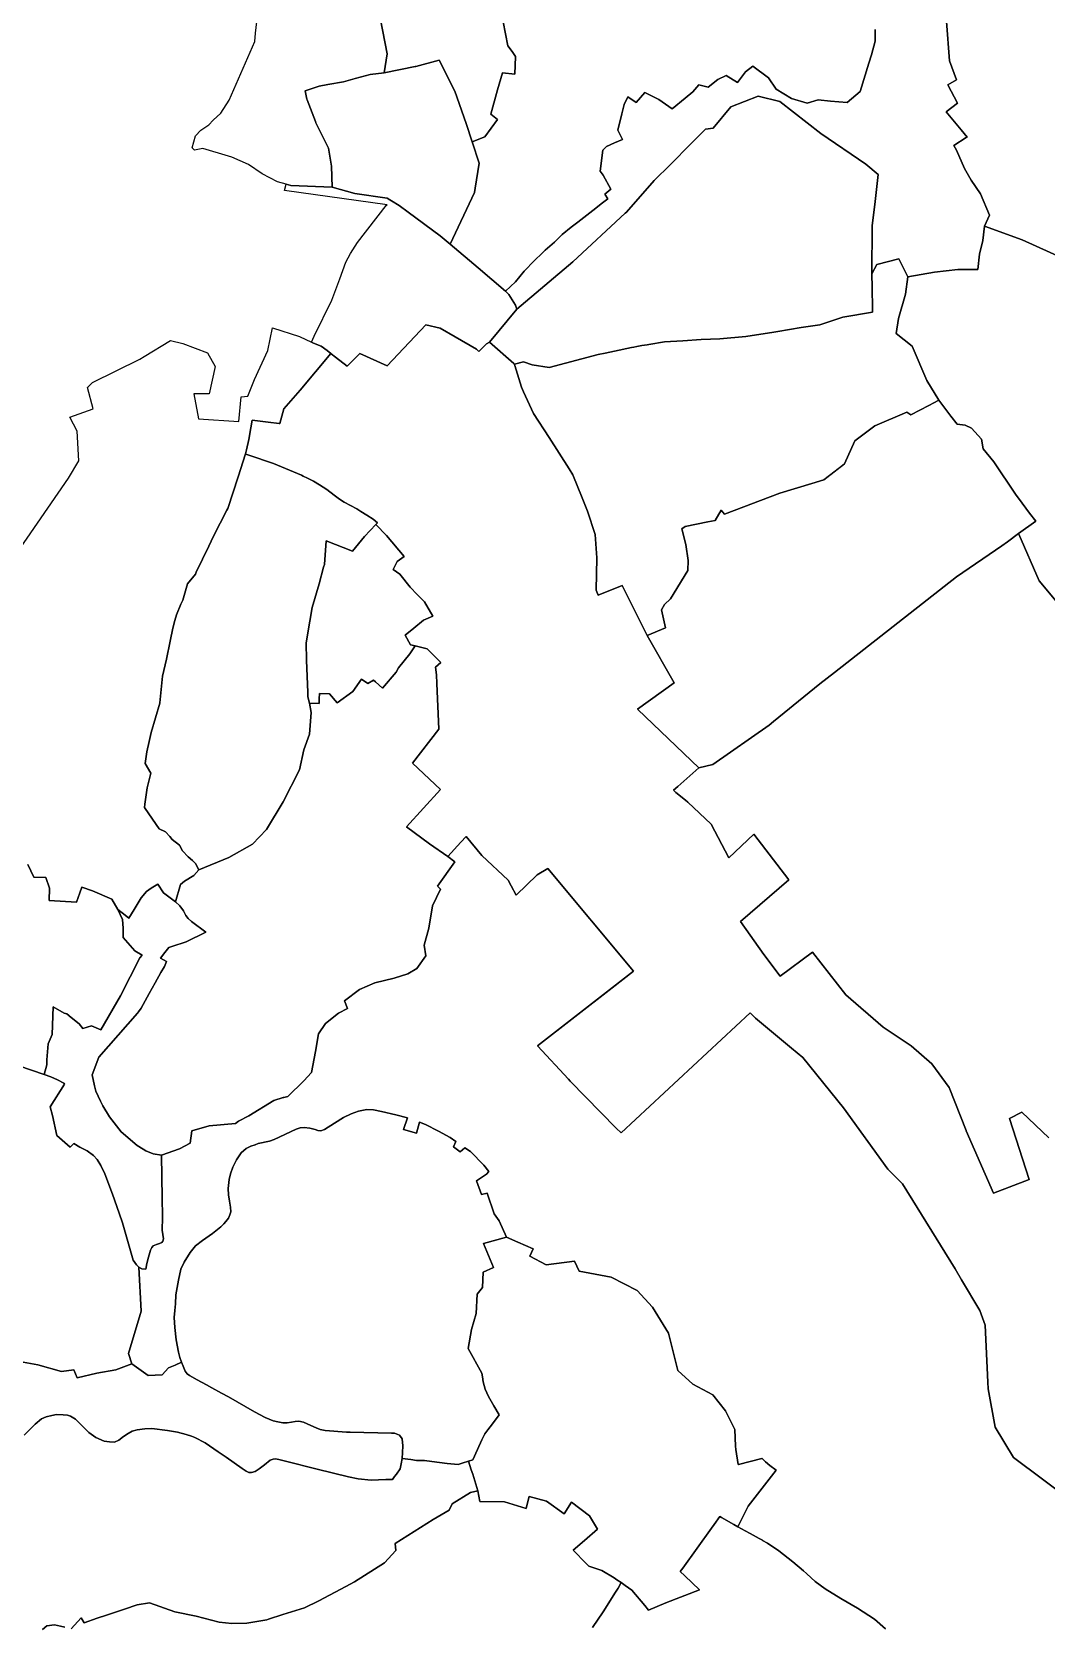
# Model space of a CAD drawing. Header units: inches. Extents: x 280195 to 293923, y 9098893 to 9120289.
# Drawn here: x 286871 to 287875, y 9115232 to 9116811 of the extents above; entities that cross this region are included whole.
import ezdxf

# ---------------------------------------------------------------- set-up
doc = ezdxf.new("R2010")
doc.units = ezdxf.units.IN
doc.header["$MEASUREMENT"] = 0
doc.layers.add('CIS', color=7, linetype='Continuous')

msp = doc.modelspace()

# ---------------------------------------------------------------- linework, layer by layer
at = {"layer": 'CIS'}
for points in [[(287197.4575, 9116918.1474), (287222.4871, 9116788.7394), (287219.7795, 9116770.1568), (287205.8095, 9116768.2518), (287191.0987, 9116764.5477), (287179.3511, 9116761.2668), (287163.7936, 9116758.621), (287155.2211, 9116756.8218), (287141.5686, 9116752.271), (287143.1407, 9116743.9191), (287143.2619, 9116743.2751), (287151.6228, 9116721.7909), (287152.1394, 9116720.7126), (287157.6553, 9116709.1967), (287164.4286, 9116695.4383), (287167.6036, 9116677.6583), (287168.0173, 9116656.8326), (287127.1753, 9116658.4165), (287122.5297, 9116659.7209), (287114.0385, 9116662.1052), (287098.9573, 9116670.175), (287085.199, 9116679.4354), (287068.6625, 9116686.7115), (287058.873, 9116689.6219), (287046.6328, 9116693.2169), (287039.9551, 9116695.1782), (287032.0109, 9116693.5428), (287029.4813, 9116695.8472), (287032.7843, 9116707.6541), (287038.2159, 9116713.1542), (287045.9036, 9116718.7175), (287050.4746, 9116723.0818), (287057.9195, 9116730.0916), (287066.0431, 9116742.8297), (287091.4432, 9116801.1705), (287092.3974, 9116809.4645), (287096.6025, 9116846.0174)], [(287335.3252, 9116832.495), (287342.204, 9116796.8326), (287346.4359, 9116791.156), (287349.6109, 9116786.076), (287348.9759, 9116768.7193), (287336.6992, 9116770.2009), (287331.9896, 9116753.3734), (287325.375, 9116729.0318), (287331.7249, 9116724.0046), (287319.2896, 9116706.8066), (287306.8876, 9116701.7049), (287301.0068, 9116719.8991), (287289.4974, 9116752.0461), (287274.0193, 9116782.6055), (287250.903, 9116776.4661), (287250.2596, 9116776.2952), (287219.7795, 9116770.1568), (287222.4871, 9116788.7394), (287197.4575, 9116918.1474)], [(287705.9376, 9116813.0344), (287705.9376, 9116801.525), (287702.1012, 9116787.7667), (287699.7199, 9116779.5646), (287690.8564, 9116751.651), (287678.1563, 9116740.803), (287661.4875, 9116741.8614), (287649.3167, 9116743.4489), (287638.601, 9116740.1416), (287622.9906, 9116744.7718), (287607.777, 9116753.8999), (287600.3687, 9116765.0124), (287584.7582, 9116776.6541), (287577.5644, 9116770.9702), (287569.6769, 9116760.5145), (287558.2998, 9116767.526), (287550.0977, 9116763.5571), (287540.3148, 9116755.8122), (287531.18, 9116758.2654), (287525.1417, 9116751.2366), (287517.8185, 9116745.0363), (287504.7216, 9116734.453), (287491.757, 9116743.5809), (287477.7341, 9116750.5925), (287469.2593, 9116740.7522), (287460.8008, 9116746.2268), (287457.3611, 9116738.5541), (287454.8514, 9116729.5144), (287451.1433, 9116713.1539), (287455.7736, 9116704.1581), (287447.7038, 9116700.8509), (287439.7663, 9116697.0144), (287436.1944, 9116693.5748), (287433.4163, 9116672.805), (287436.5913, 9116668.8363), (287443.9996, 9116654.9457), (287438.3111, 9116649.7863), (287441.2215, 9116645.2883), (287435.9298, 9116641.3196), (287426.4048, 9116633.9112), (287411.4558, 9116622.2695), (287404.8783, 9116617.2444), (287395.9776, 9116609.9665), (287388.3047, 9116602.4258), (287379.0443, 9116594.6206), (287376.1339, 9116591.4457), (287368.5932, 9116584.1696), (287358.4067, 9116573.7185), (287349.6755, 9116563.0029), (287339.9036, 9116554.024), (287312.8337, 9116576.9645), (287285.0116, 9116600.476), (287308.9443, 9116651.6366), (287309.6391, 9116655.8636), (287313.7068, 9116680.6084), (287306.8876, 9116701.7049), (287319.2896, 9116706.8066), (287331.7249, 9116724.0046), (287325.375, 9116729.0318), (287331.9896, 9116753.3733), (287336.6992, 9116770.2008), (287348.9759, 9116768.7192), (287349.6109, 9116786.0759), (287346.4359, 9116791.1559), (287342.204, 9116796.8325), (287335.3252, 9116832.4948)], [(287776.5638, 9116820.8007), (287779.5713, 9116781.873), (287786.3976, 9116763.1405), (287777.6663, 9116758.2192), (287787.4518, 9116740.1414), (287776.2069, 9116731.344), (287777.8628, 9116729.3462), (287791.0236, 9116713.5507), (287796.7769, 9116706.4467), (287795.9575, 9116705.9268), (287783.602, 9116698.0858), (287786.4027, 9116693.4879), (287794.2383, 9116675.2258), (287800.7471, 9116663.9545), (287810.1133, 9116650.1432), (287819.0034, 9116629.0294), (287814.2054, 9116618.0956), (287812.4062, 9116604.2182), (287809.2312, 9116590.4069), (287807.6437, 9116575.3257), (287787.7225, 9116575.3892), (287764.4636, 9116572.7856), (287738.1068, 9116568.1658), (287735.9629, 9116572.5584), (287729.4285, 9116585.9458), (287707.4151, 9116580.4425), (287702.5556, 9116571.184), (287703.0217, 9116618.5664), (287705.842, 9116642.6961), (287708.9748, 9116669.4988), (287696.7378, 9116679.7514), (287652.0893, 9116709.8478), (287611.4095, 9116741.5979), (287589.9121, 9116746.8895), (287562.7923, 9116736.3062), (287545.2856, 9116715.3119), (287537.6788, 9116714.3197), (287523.2869, 9116699.651), (287503.2829, 9116679.2624), (287487.0772, 9116663.3873), (287459.5013, 9116632.0696), (287458.4141, 9116631.0669), (287406.3609, 9116583.0589), (287350.983, 9116536.2095), (287349.5861, 9116540.0009), (287343.2005, 9116550.5771), (287339.9036, 9116554.0238), (287349.6755, 9116563.0027), (287358.4067, 9116573.7183), (287368.5932, 9116584.1694), (287376.1339, 9116591.4454), (287379.0443, 9116594.6204), (287388.3047, 9116602.4257), (287395.9776, 9116609.9664), (287404.8783, 9116617.2443), (287411.4558, 9116622.2694), (287426.4048, 9116633.9111), (287435.9298, 9116641.3195), (287441.2215, 9116645.2882), (287438.3111, 9116649.7862), (287443.9996, 9116654.9456), (287436.5913, 9116668.8362), (287433.4163, 9116672.805), (287436.1944, 9116693.5748), (287439.7663, 9116697.0144), (287447.7038, 9116700.8509), (287455.7736, 9116704.1581), (287451.1433, 9116713.1539), (287454.8514, 9116729.5144), (287457.3611, 9116738.5541), (287460.8008, 9116746.227), (287469.2593, 9116740.7522), (287477.7341, 9116750.5926), (287491.757, 9116743.5811), (287504.7216, 9116734.453), (287517.8185, 9116745.0364), (287525.1416, 9116751.2367), (287531.18, 9116758.2655), (287540.3148, 9116755.8123), (287550.0977, 9116763.5572), (287558.2998, 9116767.526), (287569.6769, 9116760.5145), (287577.5644, 9116770.9702), (287584.7582, 9116776.6541), (287600.3687, 9116765.0124), (287607.777, 9116753.8999), (287622.9906, 9116744.7718), (287638.601, 9116740.1416), (287649.3167, 9116743.4489), (287661.4875, 9116741.8614), (287678.1563, 9116740.803), (287690.8564, 9116751.651), (287699.7199, 9116779.5646), (287702.1012, 9116787.7667), (287705.9376, 9116801.525), (287705.9376, 9116813.0344)], [(287903.2473, 9116581.2758), (287851.2533, 9116604.8732), (287814.2054, 9116618.0956), (287819.0034, 9116629.0294), (287810.1133, 9116650.1432), (287800.7471, 9116663.9545), (287794.2383, 9116675.2258), (287786.4027, 9116693.4879), (287783.602, 9116698.0858), (287795.9575, 9116705.9268), (287796.7769, 9116706.4467), (287791.0236, 9116713.5507), (287777.8628, 9116729.3462), (287776.2069, 9116731.344), (287787.4518, 9116740.1414), (287777.6663, 9116758.2192), (287786.3976, 9116763.1405), (287779.5713, 9116781.873), (287776.5638, 9116820.8007)], [(287893.2163, 9116237.1015), (287868.0808, 9116266.9995), (287848.1165, 9116313.4772), (287847.9236, 9116313.9263), (287864.843, 9116326.1221), (287858.7835, 9116334.0576), (287851.427, 9116343.9778), (287844.8135, 9116352.896), (287823.2235, 9116384.8577), (287812.8518, 9116397.7694), (287811.0128, 9116407.3346), (287801.0909, 9116418.2487), (287794.807, 9116421.2254), (287787.0692, 9116422.1907), (287780.8421, 9116430.2742), (287768.9073, 9116445.8501), (287757.0775, 9116465.322), (287742.3931, 9116499.4534), (287726.5181, 9116512.1534), (287728.7935, 9116526.8907), (287735.7785, 9116551.0208), (287738.1068, 9116568.1658), (287764.4636, 9116572.7856), (287787.7225, 9116575.3892), (287807.6437, 9116575.3257), (287809.2312, 9116590.4069), (287812.4062, 9116604.2182), (287814.2054, 9116618.0956), (287851.2533, 9116604.8732), (287903.2473, 9116581.2758)], [(286818.2683, 9116240.5977), (286907.1685, 9116368.6562), (286917.2227, 9116386.1188), (286915.6352, 9116415.223), (286908.2798, 9116429.1931), (286931.616, 9116437.2893), (286926.0599, 9116458.4031), (286930.8223, 9116463.6419), (286977.6536, 9116486.6607), (286982.0013, 9116489.299), (287008.2395, 9116505.2212), (287020.1459, 9116502.2447), (287044.6198, 9116492.9842), (287052.2266, 9116479.4243), (287046.2735, 9116452.3045), (287031.0599, 9116452.3045), (287035.6901, 9116427.4997), (287075.7084, 9116424.8539), (287078.0235, 9116449.3279), (287084.6382, 9116449.9894), (287091.2528, 9116466.5259), (287104.4819, 9116495.2994), (287109.1121, 9116517.4582), (287135.8375, 9116508.9103), (287147.6222, 9116503.5563), (287149.7178, 9116502.484), (287157.1262, 9116499.4412), (287163.2115, 9116495.0756), (287166.9407, 9116492.1283), (287136.5627, 9116455.9425), (287120.1585, 9116437.4216), (287120.1585, 9116437.4216), (287116.4622, 9116422.9004), (287116.4543, 9116422.8695), (287115.83, 9116422.9446), (287115.8063, 9116422.9793), (287104.9295, 9116424.2883), (287089.0575, 9116426.1984), (287089.0524, 9116426.1672), (287088.7929, 9116426.1984), (287087.559, 9116418.6714), (287085.5159, 9116407.0936), (287083.304, 9116396.7719), (287082.4511, 9116392.7916), (287074.9852, 9116370.1302), (287064.8649, 9116338.8411), (287063.9714, 9116337.1102), (287050.6964, 9116311.3926), (287045.9711, 9116301.4821), (287033.6382, 9116275.6157), (287032.7576, 9116273.7688), (287024.8757, 9116264.1529), (287024.8104, 9116264.1096), (287024.7887, 9116264.0952), (287024.8201, 9116264.085), (287020.2163, 9116248.0512), (287018.4845, 9116244.0103), (287014.0251, 9116233.605), (287012.4548, 9116227.8701), (287010.3738, 9116220.2698), (287007.8819, 9116207.5087), (287004.1826, 9116189.6311), (287000.2138, 9116172.6448), (286997.6739, 9116146.2923), (286997.6468, 9116146.2021), (286988.9425, 9116117.0822), (286986.8269, 9116108.0148), (286984.4975, 9116098.0322), (286982.91, 9116086.2847), (286988.4664, 9116076.7597), (286984.9738, 9116062.3134), (286982.7267, 9116045.9227), (286982.275, 9116042.6283), (286986.72, 9116036.4371), (286996.8799, 9116021.6733), (287003.1502, 9116018.7014), (287007.3211, 9116014.0092), (287009.8145, 9116011.2042), (287016.8952, 9116005.5812), (287020.0191, 9115999.9583), (287025.642, 9115993.9188), (287029.8071, 9115990.3785), (287032.7227, 9115987.2546), (287036.0548, 9115981.0069), (287031.2649, 9115975.384), (287021.8934, 9115969.761), (287018.1087, 9115966.4907), (287012.9175, 9115949.4636), (287001.2891, 9115958.3924), (286995.6827, 9115966.906), (286989.0379, 9115962.9606), (286984.262, 9115959.6383), (286979.0708, 9115953.4089), (286974.044, 9115945.1295), (286972.0108, 9115941.7806), (286966.7757, 9115933.3727), (286963.2294, 9115936.2022), (286956.0524, 9115941.9285), (286949.8826, 9115951.8898), (286930.8326, 9115960.3564), (286920.2493, 9115963.796), (286918.3451, 9115958.4642), (286914.9576, 9115948.9793), (286887.9701, 9115950.8314), (286888.337, 9115962.812), (286884.5305, 9115973.321), (286872.8888, 9115973.8502), (286866.6977, 9115986.37)], [(287928.8565, 9115334.9131), (287842.8335, 9115399.4304), (287824.8224, 9115429.2696), (287817.833, 9115467.4424), (287817.5338, 9115473.8066), (287814.876, 9115530.3467), (287809.4995, 9115544.8631), (287791.4901, 9115575.1428), (287785.0367, 9115585.9929), (287732.8853, 9115670.1342), (287722.6589, 9115680.3605), (287718.3688, 9115684.6506), (287674.5509, 9115745.4044), (287634.2275, 9115795.1366), (287623.0305, 9115804.478), (287587.1837, 9115834.3844), (287582.1808, 9115839.4442), (287454.1987, 9115720.8607), (287449.2748, 9115725.341), (287403.9098, 9115771.8497), (287402.0466, 9115773.7599), (287371.4872, 9115806.7006), (287445.3457, 9115864.2837), (287466.4223, 9115880.7158), (287381.6959, 9115982.3647), (287371.0508, 9115976.0537), (287350.3426, 9115956.0651), (287345.5076, 9115965.1456), (287342.5348, 9115970.7288), (287316.4361, 9115995.1967), (287300.8918, 9116014.0483), (287295.7031, 9116008.3877), (287282.7016, 9115994.2045), (287264.6835, 9116006.8912), (287241.6647, 9116023.5601), (287275.3991, 9116060.4696), (287247.6178, 9116086.6634), (287273.8116, 9116120.3978), (287271.7986, 9116165.6904), (287271.4304, 9116173.976), (287270.4403, 9116181.7936), (287275.638, 9116186.3495), (287266.5356, 9116195.4475), (287262.1338, 9116199.8473), (287250.2797, 9116202.6835), (287245.8358, 9116203.7467), (287240.5441, 9116213.2717), (287249.0091, 9116220.3054), (287258.5115, 9116228.2012), (287267.8493, 9116232.3217), (287259.5942, 9116246.5033), (287256.8561, 9116249.085), (287252.1858, 9116253.4884), (287245.4125, 9116260.8968), (287235.2525, 9116273.5968), (287228.6908, 9116278.2535), (287232.5008, 9116286.2968), (287239.4858, 9116291.3769), (287221.9174, 9116311.9086), (287211.5157, 9116322.9084), (287213.1057, 9116324.5919), (287208.7228, 9116328.1358), (287202.6561, 9116332.1783), (287196.5959, 9116335.8788), (287192.6328, 9116338.2987), (287180.062, 9116345.0555), (287175.348, 9116348.0411), (287170.0054, 9116351.9695), (287162.8148, 9116357.7176), (287155.7061, 9116362.3404), (287149.5779, 9116365.9545), (287143.6066, 9116368.94), (287139.4223, 9116370.9036), (287137.8149, 9116371.658), (287109.9881, 9116383.3245), (287085.7666, 9116391.6518), (287082.6888, 9116392.7099), (287082.4511, 9116392.7916), (287083.304, 9116396.7719), (287085.5159, 9116407.0936), (287087.559, 9116418.6714), (287088.7929, 9116426.1984), (287089.0524, 9116426.1672), (287089.0575, 9116426.1984), (287104.9295, 9116424.2883), (287115.8063, 9116422.9793), (287115.83, 9116422.9446), (287116.4543, 9116422.8695), (287116.4622, 9116422.9004), (287120.1585, 9116437.4216), (287136.5627, 9116455.9425), (287166.9407, 9116492.1283), (287167.0998, 9116492.0026), (287171.4136, 9116488.5933), (287183.0553, 9116479.5974), (287195.4908, 9116492.2975), (287222.7429, 9116479.862), (287260.9753, 9116520.6079), (287274.9981, 9116517.1683), (287290.0566, 9116508.595), (287311.2462, 9116496.5308), (287311.2462, 9116496.5308), (287313.3004, 9116494.0677), (287316.9731, 9116497.6943), (287321.0142, 9116501.6851), (287324.0436, 9116503.2835), (287348.1605, 9116482.1979), (287349.1952, 9116480.4328), (287355.6244, 9116458.7339), (287357.6228, 9116454.4215), (287359.6833, 9116449.9751), (287367.6894, 9116432.6989), (287383.1411, 9116408.9921), (287402.8632, 9116377.8987), (287406.6361, 9116371.9504), (287415.6782, 9116349.4782), (287421.0295, 9116336.1787), (287428.4379, 9116313.1069), (287430.1312, 9116290.0352), (287429.708, 9116257.8618), (287431.595, 9116253.0373), (287455.1914, 9116262.6903), (287479.9592, 9116213.1534), (287506.6677, 9116166.3021), (287470.5949, 9116140.0394), (287524.018, 9116088.88), (287531.2695, 9116081.9355), (287510.3479, 9116063.473), (287506.1518, 9116059.77), (287508.6231, 9116057.7298), (287518.1245, 9116049.8856), (287520.2175, 9116048.1576), (287543.5008, 9116026.1971), (287560.9634, 9115992.8596), (287585.5696, 9116016.4075), (287620.4948, 9115971.1637), (287572.5168, 9115929.7819), (287595.6219, 9115897.1561), (287611.8446, 9115875.7031), (287643.8046, 9115899.6731), (287676.7453, 9115857.2074), (287713.6548, 9115825.4574), (287741.436, 9115806.8042), (287762.0736, 9115788.9448), (287779.1392, 9115765.5291), (287795.9403, 9115722.9311), (287796.0818, 9115722.606), (287822.9162, 9115660.9586), (287858.3821, 9115674.5123), (287838.803, 9115734.8374), (287850.9738, 9115741.1874), (287877.8721, 9115715.7001)], [(287877.8721, 9115715.7001), (287850.9738, 9115741.1874), (287838.803, 9115734.8374), (287858.3821, 9115674.5123), (287822.9162, 9115660.9586), (287796.0818, 9115722.606), (287795.9403, 9115722.9311), (287779.1392, 9115765.5291), (287762.0736, 9115788.9448), (287741.436, 9115806.8042), (287713.6548, 9115825.4574), (287676.7453, 9115857.2074), (287643.8046, 9115899.6731), (287611.8446, 9115875.7031), (287595.6219, 9115897.1561), (287572.5168, 9115929.7819), (287620.4948, 9115971.1637), (287585.5696, 9116016.4075), (287560.9634, 9115992.8596), (287543.5008, 9116026.1971), (287520.2175, 9116048.1576), (287518.1245, 9116049.8856), (287508.6231, 9116057.7298), (287506.1518, 9116059.77), (287510.3479, 9116063.473), (287531.2695, 9116081.9355), (287545.1602, 9116085.2429), (287600.7228, 9116124.269), (287605.0563, 9116127.8042), (287640.55, 9116156.7596), (287650.9937, 9116165.2795), (287665.4992, 9116176.34), (287786.2616, 9116271.0013), (287831.3399, 9116301.9567), (287836.9536, 9116305.8116), (287847.9236, 9116313.9263), (287848.1165, 9116313.4772), (287868.0808, 9116266.9995), (287893.2163, 9116237.1015)], [(287716.1724, 9115229.8046), (287705.3218, 9115239.3678), (287688.4024, 9115250.2183), (287671.8507, 9115259.5976), (287656.4024, 9115269.3447), (287646.2875, 9115276.701), (287638.0265, 9115284.1626), (287637.8148, 9115284.3538), (287634.8853, 9115286.9997), (287624.4025, 9115296.0113), (287610.4256, 9115306.8618), (287599.2073, 9115314.402), (287594.184, 9115317.2044), (287594.2958, 9115317.3265), (287591.0518, 9115319.1364), (287582.0667, 9115324.1491), (287577.2737, 9115326.7361), (287569.9779, 9115330.674), (287579.9516, 9115351.2695), (287607.8134, 9115386.7657), (287601.4634, 9115391.396), (287597.3225, 9115395.1086), (287593.8622, 9115398.2109), (287593.7905, 9115398.2752), (287593.5315, 9115398.2109), (287570.4799, 9115392.4912), (287570.162, 9115392.4123), (287570.1493, 9115392.4912), (287567.7807, 9115407.2291), (287567.6449, 9115410.6246), (287566.987, 9115427.0728), (287557.7265, 9115445.5938), (287545.0265, 9115461.204), (287525.1827, 9115472.0521), (287510.366, 9115485.2813), (287501.1056, 9115522.323), (287485.4951, 9115548.2522), (287470.1493, 9115564.6564), (287444.4846, 9115577.8856), (287412.7346, 9115583.7065), (287407.9648, 9115593.535), (287380.1908, 9115590.0565), (287363.7866, 9115598.7877), (287367.149, 9115605.951), (287351.9941, 9115612.3738), (287340.7868, 9115617.4392), (287333.4976, 9115633.4429), (287331.7518, 9115635.8871), (287328.5366, 9115640.3883), (287321.5913, 9115660.8935), (287315.9689, 9115659.5706), (287311.0079, 9115673.1305), (287320.9298, 9115679.745), (287323.2632, 9115682.3387), (287318.4819, 9115688.6299), (287305.302, 9115702.1237), (287299.6828, 9115706.0139), (287294.8022, 9115701.904), (287288.1876, 9115706.865), (287290.7398, 9115712.2052), (287284.9044, 9115716.2451), (287273.5144, 9115722.2321), (287260.4273, 9115729.1112), (287254.7609, 9115731.3956), (287251.8073, 9115720.4249), (287238.9088, 9115724.0629), (287242.6095, 9115735.5469), (287231.2431, 9115738.5255), (287217.1216, 9115741.9774), (287209.1661, 9115743.4844), (287202.3727, 9115743.8602), (287194.3323, 9115742.2129), (287186.9154, 9115739.67), (287179.3943, 9115735.9155), (287164.3446, 9115726.4523), (287160.4266, 9115723.9886), (287156.8241, 9115722.7172), (287154.0694, 9115722.929), (287151.3145, 9115723.9886), (287145.9966, 9115725.4968), (287140.2951, 9115726.1077), (287136.4807, 9115725.6839), (287132.6663, 9115724.4125), (287110.6276, 9115714.2407), (287106.1775, 9115712.5455), (287094.9462, 9115710.0025), (287091.7975, 9115708.9838), (287087.7414, 9115707.6714), (287082.8673, 9115705.1286), (287077.9933, 9115700.8904), (287073.3312, 9115693.8973), (287069.9408, 9115686.6922), (287067.3978, 9115680.1231), (287066.1264, 9115674.4015), (287065.2787, 9115665.5014), (287065.6276, 9115659.3782), (287066.6411, 9115653.1906), (287067.6097, 9115647.277), (287067.8216, 9115642.6149), (287066.9739, 9115639.4363), (287065.4906, 9115636.2576), (287062.9477, 9115633.079), (287061.0405, 9115630.536), (287058.0738, 9115627.5693), (287049.8092, 9115621.2119), (287039.8494, 9115614.007), (287032.8564, 9115608.7092), (287030.1641, 9115605.4784), (287027.5586, 9115602.3519), (287021.6251, 9115592.8159), (287018.4465, 9115585.611), (287015.9035, 9115574.8035), (287013.3606, 9115560.1817), (287012.9368, 9115551.4933), (287012.2205, 9115544.9827), (287011.7102, 9115538.009), (287012.2205, 9115528.1438), (287013.5812, 9115515.7273), (287016.1326, 9115503.6509), (287017.3232, 9115498.208), (287019.0241, 9115493.6156), (287012.7249, 9115490.675), (287006.1555, 9115488.132), (286999.8264, 9115481.0012), (286986.0681, 9115480.3662), (286969.9194, 9115492.1573), (286966.5947, 9115502.3796), (286979.0186, 9115544.0267), (286976.8238, 9115587.6217), (286979.5581, 9115586.0836), (286983.6081, 9115585.8893), (286984.685, 9115591.3814), (286986.3939, 9115597.7045), (286988.4447, 9115604.7112), (286989.47, 9115607.2746), (286991.0081, 9115608.8127), (286994.0842, 9115610.1798), (286997.2808, 9115611.1934), (286999.382, 9115612.0597), (287000.4073, 9115613.4269), (287001.2618, 9115615.8194), (287000.5666, 9115620.1642), (286999.8946, 9115624.3642), (286999.967, 9115627.239), (287000.1069, 9115633.8327), (287000.1941, 9115637.9455), (286999.8484, 9115656.2686), (286999.4533, 9115677.2098), (286999.0829, 9115698.5088), (287017.1256, 9115704.8159), (287027.7089, 9115710.4383), (287029.3626, 9115722.6753), (287046.2298, 9115727.6363), (287072.4899, 9115730.0893), (287075.5322, 9115732.1808), (287085.6194, 9115737.6667), (287110.5717, 9115752.709), (287119.7741, 9115755.7175), (287120.424, 9115755.8393), (287124.2543, 9115756.5575), (287140.157, 9115772.2848), (287147.764, 9115780.5531), (287151.7327, 9115801.389), (287154.7092, 9115818.587), (287161.6545, 9115828.8396), (287174.553, 9115839.0922), (287183.4827, 9115843.7225), (287180.5061, 9115851.3292), (287195.389, 9115862.5741), (287210.2718, 9115869.1887), (287229.4541, 9115873.819), (287243.0141, 9115878.1184), (287251.9438, 9115883.41), (287260.8735, 9115895.9778), (287259.2198, 9115906.5611), (287263.85, 9115923.4284), (287267.4881, 9115945.5872), (287275.4256, 9115961.793), (287272.449, 9115964.7696), (287289.647, 9115988.9129), (287282.7016, 9115994.2045), (287295.7031, 9116008.3877), (287300.8918, 9116014.0483), (287316.4361, 9115995.1967), (287342.5348, 9115970.7288), (287345.5076, 9115965.1456), (287345.5076, 9115965.1456), (287350.3426, 9115956.0651), (287371.0508, 9115976.0537), (287381.6959, 9115982.3647), (287466.4223, 9115880.7158), (287371.4872, 9115806.7006), (287402.0466, 9115773.7599), (287403.9098, 9115771.8497), (287449.2748, 9115725.341), (287454.1987, 9115720.8607), (287582.1808, 9115839.4442), (287587.1837, 9115834.3844), (287623.0305, 9115804.478), (287634.2275, 9115795.1366), (287674.5509, 9115745.4044), (287718.3688, 9115684.6506), (287722.6589, 9115680.3605), (287732.8853, 9115670.1342), (287785.0367, 9115585.9929), (287791.4901, 9115575.1428), (287809.4995, 9115544.8631), (287814.876, 9115530.3467), (287817.5338, 9115473.8066), (287817.833, 9115467.4424), (287824.8224, 9115429.2696), (287842.8335, 9115399.4304), (287928.8565, 9115334.9131)], [(286866.6977, 9115986.37), (286872.8888, 9115973.8502), (286884.5305, 9115973.321), (286884.5305, 9115973.321), (286888.337, 9115962.812), (286887.9701, 9115950.8314), (286914.9576, 9115948.9793), (286918.3451, 9115958.4642), (286920.2493, 9115963.796), (286930.8326, 9115960.3564), (286949.8826, 9115951.8898), (286956.0524, 9115941.9285), (286960.4131, 9115931.7814), (286961.0965, 9115923.2317), (286961.3656, 9115914.0013), (286972.7956, 9115900.9838), (286980.0982, 9115896.6975), (286977.5581, 9115893.84), (286958.5081, 9115856.375), (286938.9818, 9115822.7198), (286929.7743, 9115826.5299), (286921.2018, 9115824.1486), (286917.5505, 9115828.5937), (286909.8299, 9115834.8215), (286905.2787, 9115838.4929), (286902.7868, 9115839.2299), (286891.9917, 9115845.4212), (286890.8806, 9115817.9574), (286886.9117, 9115808.7499), (286885.4829, 9115793.0336), (286885.483, 9115788.1123), (286883.0875, 9115778.3119), (286857.8786, 9115787.0953)], [(286857.8786, 9115787.0953), (286883.0875, 9115778.3119), (286889.6364, 9115776.163), (286896.2314, 9115773.2477), (286902.4808, 9115769.9493), (286903.2205, 9115768.912), (286889.0284, 9115746.5727), (286891.0921, 9115737.8414), (286895.6958, 9115718.1564), (286908.8722, 9115706.5676), (286912.4105, 9115710.1918), (286918.3777, 9115706.5647), (286925.5553, 9115702.805), (286931.7075, 9115698.1909), (286935.4672, 9115694.4312), (286939.2269, 9115688.4498), (286942.9866, 9115680.076), (286950.6768, 9115660.0812), (286957.3864, 9115641.2743), (286960.4179, 9115631.5417), (286970.9761, 9115594.6901), (286974.4312, 9115590.0142), (286976.8238, 9115587.6217), (286979.0186, 9115544.0267), (286966.5947, 9115502.3796), (286969.9194, 9115492.1573), (286953.9749, 9115485.9986), (286935.1357, 9115482.8427), (286915.6888, 9115478.0802), (286912.5138, 9115486.0177), (286900.2106, 9115484.4302), (286876.7949, 9115491.1772), (286858.5334, 9115494.4892)], [(286858.5334, 9115494.4892), (286876.7949, 9115491.1772), (286900.2106, 9115484.4302), (286912.5138, 9115486.0177), (286915.6888, 9115478.0802), (286935.1357, 9115482.8427), (286953.9749, 9115485.9986), (286969.9194, 9115492.1573), (286986.0681, 9115480.3662), (286999.8264, 9115481.0012), (287006.1555, 9115488.132), (287012.7249, 9115490.675), (287019.0241, 9115493.6156), (287020.5549, 9115489.8737), (287022.596, 9115484.771), (287024.467, 9115482.2196), (287026.8482, 9115480.3486), (287034.3322, 9115476.2665), (287043.6871, 9115471.3339), (287048.9984, 9115468.4054), (287058.5591, 9115463.134), (287065.4906, 9115459.3122), (287091.1567, 9115444.4213), (287101.7425, 9115439.0286), (287109.7317, 9115435.6331), (287114.3256, 9115434.6345), (287119.3189, 9115433.6358), (287123.5133, 9115433.6358), (287127.9074, 9115434.235), (287131.5025, 9115435.0339), (287135.0977, 9115435.2337), (287139.8913, 9115434.4348), (287147.0817, 9115431.0393), (287152.4744, 9115428.6425), (287156.2693, 9115427.0447), (287161.2626, 9115426.046), (287182.2636, 9115424.5093), (287185.8296, 9115424.2484), (287226.7856, 9115423.4989), (287229.9953, 9115423.3816), (287234.8163, 9115421.545), (287237.3416, 9115417.6424), (287238.0303, 9115410.7553), (287237.8007, 9115404.3273), (287237.5711, 9115398.3585), (287236.6528, 9115393.0784), (287235.505, 9115388.2574), (287231.8319, 9115382.7477), (287229.9414, 9115380.3484), (287227.7513, 9115377.5689), (287221.2392, 9115377.3975), (287206.8891, 9115377.0199), (287193.8428, 9115378.0957), (287184.4944, 9115380.0638), (287153.251, 9115387.6901), (287121.9488, 9115395.6404), (287116.7101, 9115397.0691), (287112.4238, 9115397.8629), (287109.725, 9115397.7041), (287106.8675, 9115396.5929), (287101.1525, 9115392.1479), (287095.8905, 9115388.0574), (287091.7862, 9115385.4803), (287088.2936, 9115384.3691), (287085.595, 9115384.3691), (287082.8962, 9115385.7978), (287079.0862, 9115388.3379), (287063.1583, 9115399.662), (287055.1797, 9115405.0148), (287042.2561, 9115413.685), (287032.2019, 9115419.2412), (287028.9129, 9115420.3719), (287023.7353, 9115422.1517), (287015.004, 9115424.2683), (287005.2144, 9115426.1204), (286989.6039, 9115427.9725), (286982.7248, 9115427.7079), (286975.0518, 9115426.6496), (286970.0247, 9115425.3267), (286966.056, 9115423.21), (286961.5581, 9115420.035), (286957.0601, 9115416.3308), (286952.5622, 9115414.4786), (286947.5351, 9115414.7433), (286942.2501, 9115415.4634), (286934.3126, 9115419.2734), (286927.3275, 9115424.1947), (286923.119, 9115428.1877), (286918.7639, 9115432.5428), (286914.1366, 9115437.1701), (286908.9648, 9115440.1643), (286905.9706, 9115441.2531), (286901.8845, 9115441.4626), (286895.3551, 9115441.7974), (286890.7277, 9115440.9809), (286885.0116, 9115439.6199), (286880.3843, 9115437.4423), (286874.1238, 9115432.2706), (286872.8794, 9115431.0262), (286863.236, 9115421.3828)], [(286863.236, 9115421.3828), (286872.8794, 9115431.0262), (286874.1238, 9115432.2706), (286880.3843, 9115437.4423), (286885.0116, 9115439.6199), (286890.7277, 9115440.9809), (286895.3551, 9115441.7974), (286901.8845, 9115441.4626), (286905.9706, 9115441.2531), (286908.9648, 9115440.1643), (286914.1366, 9115437.1701), (286918.7639, 9115432.5428), (286923.119, 9115428.1877), (286927.3275, 9115424.1947), (286934.3126, 9115419.2734), (286942.2501, 9115415.4634), (286947.5351, 9115414.7433), (286947.5351, 9115414.7433), (286952.5622, 9115414.4786), (286957.0601, 9115416.3308), (286961.5581, 9115420.035), (286966.056, 9115423.21), (286970.0247, 9115425.3267), (286975.0518, 9115426.6496), (286982.7248, 9115427.7079), (286989.6039, 9115427.9725), (287005.2144, 9115426.1204), (287015.004, 9115424.2683), (287023.7353, 9115422.1517), (287028.9129, 9115420.3719), (287032.2019, 9115419.2412), (287042.2561, 9115413.685), (287055.1797, 9115405.0148), (287063.1583, 9115399.662), (287079.0862, 9115388.3379), (287082.8962, 9115385.7978), (287085.595, 9115384.3691), (287088.2936, 9115384.3691), (287091.7862, 9115385.4803), (287095.8905, 9115388.0574), (287101.1525, 9115392.1479), (287106.8675, 9115396.5929), (287109.725, 9115397.7041), (287112.4238, 9115397.8629), (287116.7101, 9115397.0691), (287121.9488, 9115395.6404), (287153.251, 9115387.6901), (287184.4944, 9115380.0638), (287193.8428, 9115378.0957), (287206.8891, 9115377.0199), (287221.2392, 9115377.3975), (287227.7513, 9115377.5689), (287229.9414, 9115380.3484), (287231.8319, 9115382.7477), (287235.505, 9115388.2574), (287236.6528, 9115393.0784), (287237.5711, 9115398.3585), (287246.0653, 9115397.2106), (287251.8045, 9115396.2924), (287259.6098, 9115396.2924), (287266.9349, 9115395.5204), (287281.9742, 9115393.4193), (287293.0325, 9115392.3135), (287296.9029, 9115393.7511), (287303.2732, 9115395.8353), (287305.9565, 9115387.0987), (287307.3109, 9115382.6889), (287312.3846, 9115366.1697), (287304.9921, 9115364.7686), (287287.0004, 9115353.3915), (287284.0899, 9115347.0415), (287268.2148, 9115337.7811), (287230.644, 9115314.2331), (287231.1732, 9115307.3539), (287220.0606, 9115295.1831), (287190.1627, 9115276.3976), (287181.621, 9115271.7735), (287154.973, 9115257.3476), (287140.6855, 9115250.4684), (287119.2542, 9115243.8537), (287105.1169, 9115239.1412), (287103.3792, 9115238.5621), (287083.5354, 9115235.3871), (287068.9832, 9115234.8579), (287056.2832, 9115236.4454), (287033.5291, 9115242.2663), (287012.3623, 9115246.4996), (286987.2268, 9115255.4955), (286975.056, 9115253.3788), (286962.6205, 9115249.1455), (286944.6288, 9115243.3246), (286935.3684, 9115240.1496), (286922.6684, 9115235.6517), (286919.4934, 9115240.6788), (286909.7038, 9115229.8308)], [(286909.7038, 9115229.8308), (286919.4934, 9115240.6788), (286922.6684, 9115235.6517), (286935.3684, 9115240.1496), (286944.6288, 9115243.3246), (286962.6205, 9115249.1455), (286975.056, 9115253.3788), (286987.2268, 9115255.4955), (287012.3623, 9115246.4996), (287033.5291, 9115242.2663), (287056.2832, 9115236.4454), (287068.9832, 9115234.8579), (287083.5354, 9115235.3871), (287103.3792, 9115238.5621), (287105.1169, 9115239.1412), (287119.2542, 9115243.8537), (287140.6855, 9115250.4684), (287154.973, 9115257.3476), (287181.621, 9115271.7735), (287190.1627, 9115276.3976), (287220.0606, 9115295.1831), (287231.1732, 9115307.3539), (287230.644, 9115314.2331), (287268.2148, 9115337.7811), (287284.0899, 9115347.0415), (287287.0004, 9115353.3915), (287304.9921, 9115364.7686), (287312.3846, 9115366.1697), (287314.4833, 9115355.8897), (287338.9215, 9115355.4667), (287338.9215, 9115355.4667), (287360.3445, 9115348.8508), (287362.3538, 9115357.0428), (287363.1476, 9115360.8528), (287380.2926, 9115355.9315), (287397.9139, 9115343.7077), (287405.0577, 9115355.1378), (287422.8377, 9115341.644), (287430.934, 9115328.309), (287417.9117, 9115317.2443), (287406.6452, 9115307.6714), (287419.5264, 9115294.3958), (287422.2027, 9115291.6376), (287435.3164, 9115287.4132), (287447.2908, 9115280.3038), (287450.1114, 9115278.3468), (287454.2449, 9115275.4787), (287451.1976, 9115269.9789), (287448.7781, 9115266.1521), (287436.4013, 9115246.5759), (287425.9344, 9115230.8808)], [(287425.9344, 9115230.8808), (287436.4013, 9115246.5759), (287448.7781, 9115266.1521), (287451.1976, 9115269.9789), (287454.2449, 9115275.4787), (287458.2868, 9115272.6742), (287464.8414, 9115268.1265), (287477.9214, 9115252.712), (287481.5594, 9115248.0818), (287498.4267, 9115255.3579), (287531.8304, 9115268.2564), (287517.2957, 9115282.0939), (287512.8683, 9115286.309), (287515.4316, 9115289.8945), (287543.7036, 9115329.4415), (287546.39, 9115333.1511), (287552.038, 9115340.9508), (287553.6378, 9115340.0343), (287565.8901, 9115333.0156), (287569.9779, 9115330.674), (287577.2737, 9115326.7361), (287582.0667, 9115324.1491), (287591.0518, 9115319.1364), (287594.2958, 9115317.3265), (287594.184, 9115317.2044), (287599.2073, 9115314.402), (287610.4256, 9115306.8618), (287624.4025, 9115296.0113), (287634.8853, 9115286.9997), (287637.8148, 9115284.3538), (287638.0265, 9115284.1626), (287646.2875, 9115276.701), (287656.4024, 9115269.3447), (287671.8507, 9115259.5976), (287688.4024, 9115250.2183), (287688.4024, 9115250.2183), (287705.3218, 9115239.3678), (287716.1724, 9115229.8046)], [(286881.3933, 9115229.0371), (286885.6267, 9115232.7413), (286893.2996, 9115233.535), (286899.1204, 9115232.4767), (286903.6183, 9115231.4183)], [(286903.6183, 9115231.4183), (286899.1204, 9115232.4767), (286893.2996, 9115233.535), (286885.6267, 9115232.7413), (286881.3933, 9115229.0371)]]:
    msp.add_lwpolyline(points, dxfattribs=at)
for points in [[(287308.9443, 9116651.6365), (287285.0116, 9116600.4759), (287275.2628, 9116608.7144), (287243.4768, 9116632.0378), (287234.5169, 9116638.6123), (287226.9956, 9116643.2713), (287225.2511, 9116644.3521), (287222.7915, 9116645.8757), (287190.7172, 9116650.4531), (287168.0173, 9116656.8326), (287167.6036, 9116677.6583), (287164.4286, 9116695.4383), (287157.6553, 9116709.1967), (287152.1394, 9116720.7126), (287151.6228, 9116721.7909), (287143.2619, 9116743.2751), (287143.1407, 9116743.9191), (287141.5686, 9116752.271), (287155.2211, 9116756.8218), (287163.7936, 9116758.621), (287179.3511, 9116761.2668), (287191.0987, 9116764.5477), (287205.8095, 9116768.2518), (287219.7795, 9116770.1568), (287250.2596, 9116776.2952), (287250.903, 9116776.4661), (287274.0193, 9116782.6055), (287289.4974, 9116752.0461), (287301.0068, 9116719.8991), (287306.8876, 9116701.7049), (287313.7068, 9116680.6084), (287309.6391, 9116655.8635), (287308.9443, 9116651.6365)], [(287431.4012, 9116491.119), (287383.1411, 9116478.2074), (287366.2079, 9116480.9591), (287357.5295, 9116483.9223), (287348.8511, 9116481.594), (287348.1605, 9116482.1979), (287324.0436, 9116503.2835), (287350.983, 9116536.2095), (287406.3609, 9116583.0589), (287458.4141, 9116631.0669), (287459.5013, 9116632.0696), (287487.0772, 9116663.3873), (287503.2829, 9116679.2624), (287523.2869, 9116699.651), (287537.6788, 9116714.3197), (287545.2856, 9116715.3119), (287562.7923, 9116736.3062), (287589.9121, 9116746.8895), (287611.4095, 9116741.5979), (287652.0893, 9116709.8478), (287696.7378, 9116679.7514), (287708.9748, 9116669.4988), (287705.842, 9116642.6961), (287703.0217, 9116618.5664), (287702.5556, 9116571.184), (287702.5315, 9116568.7303), (287702.5676, 9116567.7943), (287702.8341, 9116560.8925), (287703.1818, 9116533.0291), (287673.9717, 9116528.1607), (287651.1117, 9116520.5407), (287632.7153, 9116517.9562), (287609.3005, 9116513.9872), (287605.5649, 9116513.354), (287577.9191, 9116509.1024), (287552.1326, 9116506.6236), (287533.4248, 9116505.9358), (287515.2914, 9116504.7692), (287497.2297, 9116503.6073), (287481.6942, 9116501.0977), (287480.1608, 9116500.85), (287474.845, 9116499.9913), (287469.713, 9116499.1623), (287466.8268, 9116498.5564), (287464.6132, 9116498.0917), (287447.8787, 9116494.5783), (287438.3727, 9116492.5826), (287431.4012, 9116491.119)], [(287221.7512, 9116638.6978), (287222.5799, 9116639.4204), (287120.8542, 9116653.5311), (287122.5297, 9116659.7209), (287127.1753, 9116658.4165), (287168.0173, 9116656.8326), (287190.7172, 9116650.4531), (287222.7915, 9116645.8757), (287225.2511, 9116644.3521), (287226.9956, 9116643.2713), (287234.5169, 9116638.6123), (287243.4768, 9116632.0378), (287275.2628, 9116608.7144), (287285.0116, 9116600.4759), (287312.8337, 9116576.9644), (287339.9036, 9116554.0238), (287343.2005, 9116550.5771), (287349.5861, 9116540.0009), (287350.983, 9116536.2095), (287324.0436, 9116503.2835), (287321.0142, 9116501.6851), (287316.9731, 9116497.6943), (287313.3004, 9116494.0677), (287311.2462, 9116496.5308), (287290.0566, 9116508.595), (287274.9981, 9116517.1683), (287260.9753, 9116520.6079), (287222.7429, 9116479.862), (287195.4908, 9116492.2975), (287183.0553, 9116479.5974), (287171.4136, 9116488.5933), (287167.0998, 9116492.0026), (287166.9407, 9116492.1283), (287163.2115, 9116495.0756), (287157.1262, 9116499.4412), (287149.7178, 9116502.484), (287147.6216, 9116503.5567), (287150.4974, 9116509.4729), (287167.9259, 9116545.0603), (287175.7793, 9116566.2143), (287181.7836, 9116582.6671), (287186.4218, 9116591.1357), (287193.388, 9116601.9615), (287221.7512, 9116638.6978)], [(287742.3931, 9116499.4534), (287757.0775, 9116465.322), (287768.9073, 9116445.8501), (287759.0393, 9116440.806), (287741.0823, 9116431.6272), (287737.3528, 9116434.2952), (287705.6028, 9116420.7353), (287685.7589, 9116405.8524), (287675.5063, 9116383.0321), (287670.5146, 9116379.1675), (287655.0011, 9116367.157), (287643.2441, 9116363.5943), (287611.3447, 9116353.9279), (287556.7082, 9116333.2903), (287553.1961, 9116336.9785), (287547.481, 9116326.8186), (287540.0727, 9116325.5486), (287517.8477, 9116321.1036), (287514.461, 9116318.7753), (287518.271, 9116303.1119), (287520.811, 9116287.2369), (287520.3877, 9116277.5002), (287503.2426, 9116249.3485), (287497.1043, 9116243.6334), (287494.3526, 9116238.3418), (287498.3743, 9116220.5617), (287479.9592, 9116213.1534), (287455.1914, 9116262.6903), (287431.595, 9116253.0373), (287429.708, 9116257.8618), (287430.1312, 9116290.0352), (287428.4379, 9116313.1069), (287421.0295, 9116336.1787), (287415.6782, 9116349.4782), (287406.6361, 9116371.9504), (287402.8632, 9116377.8987), (287383.1411, 9116408.9921), (287367.6894, 9116432.6989), (287359.6833, 9116449.9751), (287357.6228, 9116454.4215), (287355.6244, 9116458.7339), (287349.1952, 9116480.4328), (287348.1605, 9116482.1979), (287348.8511, 9116481.594), (287357.5295, 9116483.9223), (287366.2079, 9116480.9591), (287383.1411, 9116478.2074), (287431.4012, 9116491.119), (287438.3727, 9116492.5826), (287447.8787, 9116494.5783), (287464.6132, 9116498.0917), (287466.8268, 9116498.5564), (287469.713, 9116499.1623), (287474.845, 9116499.9913), (287480.1608, 9116500.85), (287481.6942, 9116501.0977), (287497.2297, 9116503.6073), (287515.2914, 9116504.7692), (287533.4248, 9116505.9358), (287552.1326, 9116506.6236), (287577.9191, 9116509.1024), (287605.5649, 9116513.354), (287609.3005, 9116513.9872), (287632.7153, 9116517.9562), (287651.1117, 9116520.5407), (287673.9717, 9116528.1607), (287703.1818, 9116533.0291), (287702.8341, 9116560.8925), (287702.5676, 9116567.7943), (287702.5315, 9116568.7303), (287702.5556, 9116571.184), (287707.4151, 9116580.4425), (287729.4285, 9116585.9458), (287735.9629, 9116572.5584), (287738.1068, 9116568.1658), (287735.7785, 9116551.0208), (287728.7935, 9116526.8907), (287726.5181, 9116512.1534), (287742.3931, 9116499.4534)], [(287768.9073, 9116445.8501), (287780.8421, 9116430.2742), (287787.0692, 9116422.1907), (287794.807, 9116421.2254), (287801.0909, 9116418.2487), (287811.0128, 9116407.3346), (287812.8518, 9116397.7694), (287823.2235, 9116384.8577), (287844.8135, 9116352.896), (287851.427, 9116343.9778), (287858.7835, 9116334.0576), (287864.843, 9116326.1221), (287847.9236, 9116313.9263), (287836.9536, 9116305.8116), (287831.3399, 9116301.9567), (287786.2616, 9116271.0013), (287665.4992, 9116176.34), (287650.9937, 9116165.2795), (287640.55, 9116156.7596), (287605.0563, 9116127.8042), (287600.7228, 9116124.269), (287545.1602, 9116085.2429), (287531.2695, 9116081.9355), (287524.018, 9116088.88), (287470.5949, 9116140.0394), (287506.6677, 9116166.3021), (287479.9592, 9116213.1534), (287498.3743, 9116220.5617), (287494.3526, 9116238.3418), (287497.1043, 9116243.6334), (287503.2426, 9116249.3485), (287520.3877, 9116277.5002), (287520.811, 9116287.2369), (287518.271, 9116303.1119), (287514.461, 9116318.7753), (287517.8477, 9116321.1036), (287540.0727, 9116325.5486), (287547.481, 9116326.8186), (287553.1961, 9116336.9785), (287556.7082, 9116333.2903), (287611.3447, 9116353.9279), (287643.2441, 9116363.5943), (287655.0011, 9116367.157), (287675.5063, 9116383.0321), (287685.7589, 9116405.8524), (287705.6028, 9116420.7353), (287737.3528, 9116434.2952), (287741.0823, 9116431.6272), (287759.0393, 9116440.806), (287768.9073, 9116445.8501)], [(287200.3274, 9116311.0619), (287188.1629, 9116296.4179), (287162.2802, 9116306.8815), (287160.4282, 9116283.3335), (287159.6982, 9116280.5672), (287155.4011, 9116264.2835), (287148.2573, 9116240.6032), (287146.0401, 9116227.35), (287142.4365, 9116205.8104), (287142.8333, 9116188.4803), (287143.9971, 9116156.592), (287144.1562, 9116152.2323), (287145.5828, 9116145.991), (287147.2695, 9116136.6747), (287145.6159, 9116115.508), (287139.9935, 9116099.9636), (287135.694, 9116080.1199), (287119.4882, 9116048.3698), (287103.2824, 9116020.9192), (287089.3918, 9116006.3671), (287065.91, 9115993.1379), (287036.0548, 9115981.0069), (287032.7227, 9115987.2546), (287029.8071, 9115990.3785), (287025.642, 9115993.9188), (287020.0191, 9115999.9583), (287016.8952, 9116005.5812), (287009.8145, 9116011.2042), (287007.3211, 9116014.0092), (287003.1502, 9116018.7014), (286996.8799, 9116021.6733), (286986.72, 9116036.4371), (286982.275, 9116042.6283), (286982.7267, 9116045.9227), (286984.9738, 9116062.3134), (286988.4664, 9116076.7597), (286982.91, 9116086.2847), (286984.4975, 9116098.0322), (286986.8269, 9116108.0148), (286988.9425, 9116117.0822), (286997.6468, 9116146.2021), (286997.6739, 9116146.2923), (287000.2138, 9116172.6448), (287004.1826, 9116189.6311), (287007.8819, 9116207.5087), (287010.3738, 9116220.2698), (287012.4548, 9116227.8701), (287014.0251, 9116233.605), (287018.4845, 9116244.0103), (287020.2163, 9116248.0512), (287024.8201, 9116264.085), (287024.7887, 9116264.0952), (287024.8104, 9116264.1096), (287024.8757, 9116264.1529), (287032.7576, 9116273.7688), (287033.6382, 9116275.6157), (287045.9711, 9116301.4821), (287050.6964, 9116311.3926), (287063.9714, 9116337.1102), (287064.8649, 9116338.8411), (287074.9852, 9116370.1302), (287082.4511, 9116392.7916), (287082.6888, 9116392.7099), (287085.7666, 9116391.6518), (287109.9881, 9116383.3245), (287137.8149, 9116371.658), (287139.4223, 9116370.9036), (287143.6066, 9116368.94), (287149.5779, 9116365.9545), (287155.7061, 9116362.3404), (287162.8148, 9116357.7176), (287170.0054, 9116351.9695), (287175.348, 9116348.0411), (287180.062, 9116345.0555), (287192.6328, 9116338.2987), (287196.5959, 9116335.8788), (287202.6561, 9116332.1783), (287208.7228, 9116328.1358), (287213.1057, 9116324.5919), (287211.5157, 9116322.9084), (287200.3274, 9116311.0619)], [(287221.9174, 9116311.9086), (287239.4858, 9116291.3769), (287232.5008, 9116286.2968), (287228.6908, 9116278.2535), (287235.2525, 9116273.5968), (287245.4125, 9116260.8968), (287252.1858, 9116253.4884), (287256.8561, 9116249.085), (287259.5942, 9116246.5033), (287267.8493, 9116232.3217), (287258.5115, 9116228.2012), (287249.0091, 9116220.3054), (287240.5441, 9116213.2717), (287245.8358, 9116203.7467), (287250.2797, 9116202.6835), (287244.9892, 9116194.8567), (287233.9777, 9116181.0676), (287231.6541, 9116176.6533), (287218.1074, 9116160.7783), (287211.2141, 9116167.0151), (287209.2174, 9116168.8216), (287203.5024, 9116165.4348), (287197.3641, 9116169.8799), (287188.474, 9116157.6032), (287173.2237, 9116146.2903), (287165.4023, 9116155.2749), (287155.6655, 9116155.6982), (287155.4588, 9116150.423), (287155.2802, 9116145.8689), (287145.5828, 9116145.991), (287144.1562, 9116152.2323), (287143.9971, 9116156.592), (287142.8333, 9116188.4803), (287142.4365, 9116205.8104), (287146.0401, 9116227.35), (287148.2573, 9116240.6032), (287155.4011, 9116264.2835), (287159.6982, 9116280.5672), (287160.4282, 9116283.3335), (287162.2802, 9116306.8815), (287188.1629, 9116296.4179), (287200.3274, 9116311.0619), (287211.5157, 9116322.9084), (287221.9174, 9116311.9086)], [(287271.7986, 9116165.6904), (287273.8116, 9116120.3978), (287247.6178, 9116086.6634), (287275.3991, 9116060.4696), (287241.6647, 9116023.5601), (287264.6835, 9116006.8912), (287282.7016, 9115994.2045), (287289.647, 9115988.9129), (287272.449, 9115964.7696), (287275.4256, 9115961.793), (287267.4881, 9115945.5872), (287263.85, 9115923.4284), (287259.2198, 9115906.5611), (287260.8735, 9115895.9778), (287251.9438, 9115883.41), (287243.0141, 9115878.1184), (287229.4541, 9115873.819), (287210.2718, 9115869.1887), (287195.389, 9115862.5741), (287180.5061, 9115851.3292), (287183.4827, 9115843.7225), (287174.553, 9115839.0922), (287161.6545, 9115828.8396), (287154.7092, 9115818.587), (287151.7327, 9115801.389), (287147.764, 9115780.5531), (287140.157, 9115772.2848), (287124.2543, 9115756.5575), (287120.424, 9115755.8393), (287119.7741, 9115755.7175), (287110.5717, 9115752.709), (287085.6194, 9115737.6667), (287075.5322, 9115732.1808), (287072.4899, 9115730.0893), (287046.2298, 9115727.6363), (287029.3626, 9115722.6753), (287027.7089, 9115710.4383), (287017.1256, 9115704.8159), (286999.0829, 9115698.5088), (286990.9337, 9115699.9905), (286983.7106, 9115702.9538), (286980.9799, 9115704.5806), (286975.0059, 9115708.1396), (286959.0778, 9115721.8451), (286947.5949, 9115736.4766), (286940.9274, 9115747.4039), (286938.7066, 9115752.0853), (286934.0746, 9115761.8502), (286932.9634, 9115767.4064), (286930.5681, 9115778.0581), (286937.1827, 9115795.5207), (286975.5143, 9115839.1737), (286976.5316, 9115840.6269), (286979.0804, 9115844.268), (286987.1229, 9115858.5747), (286992.7857, 9115869.2712), (286998.678, 9115879.5236), (287002.0462, 9115885.3845), (287003.4459, 9115888.5519), (287004.2365, 9115890.3411), (286998.0634, 9115893.6151), (287002.3905, 9115899.1072), (287006.3184, 9115904.0927), (287009.2807, 9115905.0438), (287023.6221, 9115909.6489), (287043.1485, 9115919.3327), (287029.0213, 9115930.0285), (287025.6782, 9115932.8144), (287023.2266, 9115935.9346), (287021.1094, 9115940.6149), (287017.3205, 9115945.4067), (287012.9175, 9115949.4636), (287018.1087, 9115966.4907), (287021.8934, 9115969.761), (287031.2649, 9115975.384), (287036.0548, 9115981.0069), (287065.91, 9115993.1379), (287089.3918, 9116006.3671), (287103.2824, 9116020.9192), (287119.4882, 9116048.3698), (287135.694, 9116080.1199), (287139.9935, 9116099.9636), (287145.6159, 9116115.508), (287147.2695, 9116136.6747), (287145.5828, 9116145.991), (287155.2802, 9116145.8689), (287155.4588, 9116150.423), (287155.6655, 9116155.6982), (287165.4023, 9116155.2749), (287173.2237, 9116146.2903), (287188.474, 9116157.6032), (287197.3641, 9116169.8799), (287203.5024, 9116165.4348), (287209.2174, 9116168.8216), (287211.2141, 9116167.0151), (287218.1074, 9116160.7783), (287231.6541, 9116176.6533), (287233.9777, 9116181.0676), (287244.9892, 9116194.8567), (287250.2797, 9116202.6835), (287262.1338, 9116199.8473), (287266.5356, 9116195.4475), (287275.638, 9116186.3495), (287270.4403, 9116181.7936), (287271.4304, 9116173.976), (287271.7986, 9116165.6904)], [(287023.2266, 9115935.9346), (287025.6782, 9115932.8144), (287029.0213, 9115930.0285), (287043.1485, 9115919.3327), (287023.6221, 9115909.6489), (287009.2807, 9115905.0438), (287006.3184, 9115904.0927), (287002.3905, 9115899.1072), (286998.0634, 9115893.6151), (287004.2365, 9115890.3411), (287003.4459, 9115888.5519), (287002.0462, 9115885.3845), (286998.678, 9115879.5236), (286992.7857, 9115869.2712), (286987.1229, 9115858.5747), (286979.0804, 9115844.268), (286976.5316, 9115840.6269), (286975.5143, 9115839.1737), (286937.1827, 9115795.5207), (286930.5681, 9115778.0581), (286932.9634, 9115767.4064), (286934.0746, 9115761.8502), (286938.7066, 9115752.0853), (286940.9274, 9115747.4039), (286947.5949, 9115736.4766), (286959.0778, 9115721.8451), (286975.0059, 9115708.1396), (286980.9799, 9115704.5806), (286983.7106, 9115702.9538), (286990.9337, 9115699.9905), (286999.0829, 9115698.5088), (286999.4533, 9115677.2098), (286999.8484, 9115656.2686), (287000.1941, 9115637.9455), (287000.1069, 9115633.8327), (286999.967, 9115627.239), (286999.8946, 9115624.3642), (287000.5666, 9115620.1642), (287001.2618, 9115615.8194), (287000.4073, 9115613.4269), (286999.382, 9115612.0597), (286997.2808, 9115611.1934), (286994.0842, 9115610.1798), (286991.0081, 9115608.8127), (286989.47, 9115607.2746), (286988.4447, 9115604.7112), (286986.3939, 9115597.7045), (286984.685, 9115591.3814), (286983.6081, 9115585.8893), (286979.5581, 9115586.0836), (286976.8238, 9115587.6217), (286974.4312, 9115590.0142), (286970.9761, 9115594.6901), (286960.4179, 9115631.5417), (286957.3864, 9115641.2743), (286950.6768, 9115660.0812), (286942.9866, 9115680.076), (286939.2269, 9115688.4498), (286935.4672, 9115694.4312), (286931.7075, 9115698.1909), (286925.5553, 9115702.805), (286918.3777, 9115706.5647), (286912.4105, 9115710.1918), (286908.8722, 9115706.5676), (286895.6958, 9115718.1564), (286891.0921, 9115737.8414), (286889.0284, 9115746.5727), (286903.2205, 9115768.912), (286902.4808, 9115769.9493), (286896.2314, 9115773.2477), (286889.6364, 9115776.163), (286883.0875, 9115778.3119), (286885.483, 9115788.1123), (286885.4829, 9115793.0336), (286886.9117, 9115808.7499), (286890.8806, 9115817.9574), (286891.9917, 9115845.4212), (286902.7868, 9115839.2299), (286905.2787, 9115838.4929), (286909.8299, 9115834.8215), (286917.5505, 9115828.5937), (286921.2018, 9115824.1486), (286929.7743, 9115826.5299), (286938.9818, 9115822.7198), (286958.5081, 9115856.375), (286977.5581, 9115893.84), (286980.0982, 9115896.6975), (286972.7956, 9115900.9838), (286961.3656, 9115914.0013), (286961.0965, 9115923.2317), (286960.4131, 9115931.7814), (286956.0524, 9115941.9285), (286963.2294, 9115936.2022), (286966.7757, 9115933.3727), (286972.0108, 9115941.7806), (286974.044, 9115945.1295), (286979.0708, 9115953.4089), (286984.262, 9115959.6383), (286989.0379, 9115962.9606), (286995.6827, 9115966.906), (287001.2891, 9115958.3924), (287012.9175, 9115949.4636), (287017.3205, 9115945.4067), (287021.1094, 9115940.6149), (287023.2266, 9115935.9346)], [(287238.9088, 9115724.0629), (287251.8073, 9115720.4249), (287254.7609, 9115731.3956), (287260.4273, 9115729.1112), (287273.5144, 9115722.2321), (287284.9044, 9115716.2451), (287290.7398, 9115712.2052), (287288.1876, 9115706.865), (287294.8022, 9115701.904), (287299.6828, 9115706.0139), (287305.302, 9115702.1237), (287318.4819, 9115688.6299), (287323.2632, 9115682.3387), (287320.9298, 9115679.745), (287311.0079, 9115673.1305), (287315.9689, 9115659.5706), (287321.5913, 9115660.8935), (287328.5366, 9115640.3883), (287331.7518, 9115635.8871), (287333.4976, 9115633.4429), (287340.7868, 9115617.4392), (287317.9665, 9115611.1553), (287327.8885, 9115587.3427), (287317.6358, 9115582.7125), (287316.9743, 9115567.4989), (287311.6826, 9115560.8844), (287310.6904, 9115541.702), (287306.0602, 9115526.1577), (287302.7529, 9115507.3061), (287316.5244, 9115482.9397), (287316.9959, 9115479.0888), (287317.5845, 9115474.2822), (287318.608, 9115470.4673), (287319.528, 9115467.0383), (287322.8849, 9115459.7943), (287328.3621, 9115450.6068), (287333.4859, 9115441.4192), (287326.9486, 9115432.7619), (287322.3549, 9115426.578), (287319.3513, 9115422.691), (287316.3477, 9115416.8605), (287312.1073, 9115407.3197), (287307.3369, 9115397.0721), (287303.2732, 9115395.8353), (287296.9029, 9115393.7511), (287293.0325, 9115392.3135), (287281.9742, 9115393.4193), (287266.9349, 9115395.5204), (287259.6098, 9115396.2924), (287251.8045, 9115396.2924), (287246.0653, 9115397.2106), (287237.5711, 9115398.3585), (287237.8007, 9115404.3273), (287238.0303, 9115410.7553), (287237.3416, 9115417.6424), (287234.8163, 9115421.545), (287229.9953, 9115423.3816), (287226.7856, 9115423.4989), (287185.8296, 9115424.2484), (287182.2636, 9115424.5093), (287161.2626, 9115426.046), (287156.2693, 9115427.0447), (287152.4744, 9115428.6425), (287147.0817, 9115431.0393), (287139.8913, 9115434.4348), (287135.0977, 9115435.2337), (287131.5025, 9115435.0339), (287127.9074, 9115434.235), (287123.5133, 9115433.6358), (287119.3189, 9115433.6358), (287114.3256, 9115434.6345), (287109.7317, 9115435.6331), (287101.7425, 9115439.0286), (287091.1567, 9115444.4213), (287065.4906, 9115459.3122), (287058.5591, 9115463.134), (287048.9984, 9115468.4054), (287043.6871, 9115471.3339), (287034.3322, 9115476.2665), (287026.8482, 9115480.3486), (287024.467, 9115482.2196), (287022.596, 9115484.771), (287020.5549, 9115489.8737), (287019.0241, 9115493.6156), (287017.3232, 9115498.208), (287016.1326, 9115503.6509), (287013.5812, 9115515.7273), (287012.2205, 9115528.1438), (287011.7102, 9115538.009), (287012.2205, 9115544.9827), (287012.9368, 9115551.4933), (287013.3606, 9115560.1817), (287015.9035, 9115574.8035), (287018.4465, 9115585.611), (287021.6251, 9115592.8159), (287027.5586, 9115602.3519), (287030.1641, 9115605.4784), (287032.8564, 9115608.7092), (287039.8494, 9115614.007), (287049.8092, 9115621.2119), (287058.0738, 9115627.5693), (287061.0405, 9115630.536), (287062.9477, 9115633.079), (287065.4906, 9115636.2576), (287066.9739, 9115639.4363), (287067.8216, 9115642.6149), (287067.6097, 9115647.277), (287066.6411, 9115653.1906), (287065.6276, 9115659.3782), (287065.2787, 9115665.5014), (287066.1264, 9115674.4015), (287067.3978, 9115680.1231), (287069.9408, 9115686.6922), (287073.3312, 9115693.8973), (287077.9933, 9115700.8904), (287082.8673, 9115705.1286), (287087.7414, 9115707.6714), (287091.7975, 9115708.9838), (287094.9462, 9115710.0025), (287106.1775, 9115712.5455), (287110.6276, 9115714.2407), (287132.6663, 9115724.4125), (287136.4807, 9115725.6839), (287140.2951, 9115726.1077), (287145.9966, 9115725.4968), (287151.3145, 9115723.9886), (287154.0694, 9115722.929), (287156.8241, 9115722.7172), (287160.4266, 9115723.9886), (287164.3446, 9115726.4523), (287179.3943, 9115735.9155), (287186.9154, 9115739.67), (287194.3323, 9115742.2129), (287202.3727, 9115743.8602), (287209.1661, 9115743.4844), (287217.1216, 9115741.9774), (287231.2431, 9115738.5255), (287242.6095, 9115735.5469), (287238.9088, 9115724.0629)], [(287363.7866, 9115598.7877), (287380.1908, 9115590.0565), (287407.9648, 9115593.535), (287412.7346, 9115583.7065), (287444.4846, 9115577.8856), (287470.1493, 9115564.6564), (287485.4951, 9115548.2522), (287501.1056, 9115522.323), (287510.366, 9115485.2813), (287525.1827, 9115472.0521), (287545.0265, 9115461.204), (287557.7265, 9115445.5938), (287566.987, 9115427.0728), (287567.6449, 9115410.6246), (287567.7807, 9115407.2291), (287570.1493, 9115392.4912), (287570.162, 9115392.4123), (287570.4799, 9115392.4912), (287593.5315, 9115398.2109), (287593.7905, 9115398.2752), (287593.8622, 9115398.2109), (287597.3225, 9115395.1086), (287601.4634, 9115391.396), (287607.8134, 9115386.7657), (287579.9516, 9115351.2695), (287569.9779, 9115330.674), (287565.8901, 9115333.0156), (287553.6378, 9115340.0343), (287552.038, 9115340.9508), (287546.39, 9115333.1511), (287543.7036, 9115329.4415), (287515.4316, 9115289.8945), (287512.8683, 9115286.309), (287517.2957, 9115282.0939), (287531.8304, 9115268.2564), (287498.4267, 9115255.3579), (287481.5594, 9115248.0818), (287477.9214, 9115252.712), (287464.8414, 9115268.1265), (287458.2868, 9115272.6742), (287454.2449, 9115275.4787), (287450.1114, 9115278.3468), (287447.2908, 9115280.3038), (287435.3164, 9115287.4132), (287422.2027, 9115291.6376), (287419.5264, 9115294.3958), (287406.6452, 9115307.6714), (287417.9117, 9115317.2443), (287430.934, 9115328.309), (287422.8377, 9115341.644), (287405.0577, 9115355.1378), (287397.9139, 9115343.7077), (287380.2926, 9115355.9315), (287363.1476, 9115360.8528), (287362.3538, 9115357.0428), (287360.3445, 9115348.8508), (287338.9215, 9115355.4667), (287314.4833, 9115355.8897), (287312.3846, 9115366.1697), (287307.3109, 9115382.6889), (287305.9565, 9115387.0987), (287303.2732, 9115395.8353), (287307.3369, 9115397.0721), (287312.1073, 9115407.3197), (287316.3477, 9115416.8605), (287319.3513, 9115422.691), (287322.3549, 9115426.578), (287326.9486, 9115432.7619), (287333.4859, 9115441.4192), (287328.3621, 9115450.6068), (287322.8849, 9115459.7943), (287319.528, 9115467.0383), (287318.608, 9115470.4673), (287317.5845, 9115474.2822), (287316.9959, 9115479.0888), (287316.5244, 9115482.9397), (287302.7529, 9115507.3061), (287306.0602, 9115526.1577), (287310.6904, 9115541.702), (287311.6826, 9115560.8844), (287316.9743, 9115567.4989), (287317.6358, 9115582.7125), (287327.8885, 9115587.3427), (287317.9665, 9115611.1553), (287340.7868, 9115617.4392), (287351.9941, 9115612.3738), (287367.149, 9115605.951), (287363.7866, 9115598.7877)]]:
    msp.add_lwpolyline(points, close=True, dxfattribs=at)

doc.saveas('drawing.dxf')
